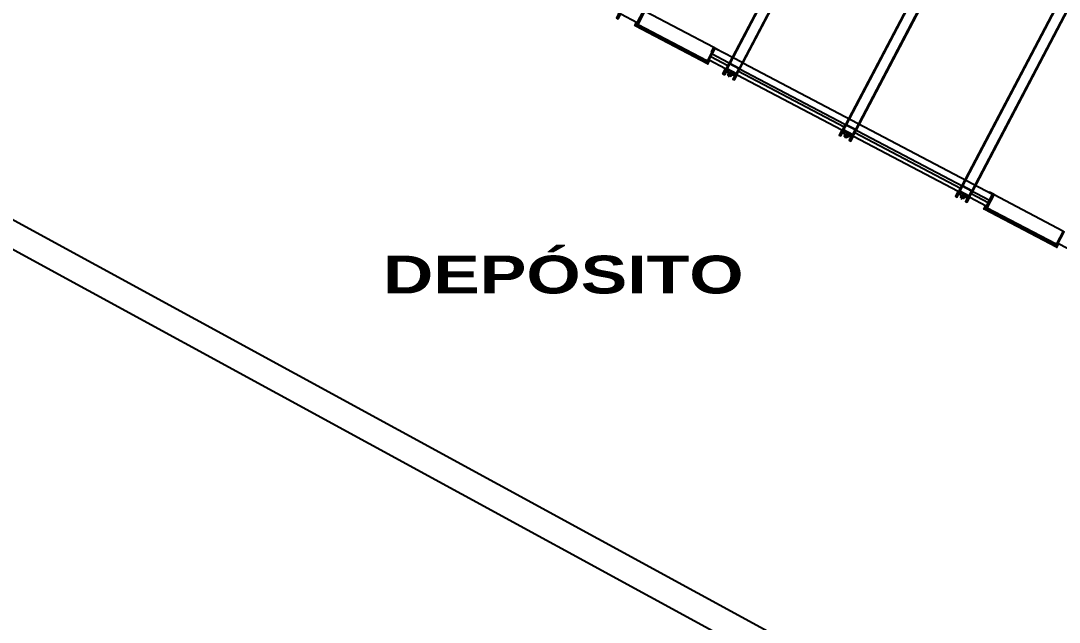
# Model space of a CAD drawing. Header units: millimetres. Extents: x -735 to -481, y 85 to 450.
# Drawn here: x -660.88 to -652.98, y 178.29 to 182.86 of the extents above; entities that cross this region are included whole.
import ezdxf

# ---------------------------------------------------------------- set-up
doc = ezdxf.new("R2010")
doc.units = ezdxf.units.MM
doc.linetypes.add('ACAD_ISO02W100', pattern=[15, 12, -3])
for name, color, linetype in [('01', 1, 'CONTINUOUS'), ('A-CARPINTERIAS VENTANAS', 2, 'CONTINUOUS'), ('dib - muro vista2', 2, 'CONTINUOUS'), ('T-LOCALES', 7, 'CONTINUOUS')]:
    doc.layers.add(name, color=color, linetype=linetype)
doc.styles.add('ARIAL', font='swisseb.ttf', dxfattribs={"width": 1.32})
doc.linetypes.add('BATTING', pattern='A,0.00254,-2.54,[134,ltypeshp.shx,S=2.54,R=0,X=-2.54,Y=0],-5.08,[134,ltypeshp.shx,S=2.54,R=180,X=2.54,Y=0],-2.54', length=10.16254)

msp = doc.modelspace()

# ---------------------------------------------------------------- hatches: boundary and pattern name
at = {"layer": '01'}
h = msp.add_hatch(dxfattribs=at)
h.set_pattern_fill('ANSI31', color=256, scale=0.0002, angle=332.27927, style=0)
h.set_pattern_definition([(287.27927383, (-687.07670444, 415.802749), (-0.0006063413765, -0.0001886137195), [])])
h.paths.add_polyline_path([(-656.1981, 182.8382, -0.414214), (-656.199, 182.8409), (-656.1988, 182.8413, -0.414214), (-656.1961, 182.8421), (-656.1884, 182.8381, -0.414214), (-656.1875, 182.8354), (-656.1877, 182.835, -0.414214), (-656.1904, 182.8342)])
h.paths.add_polyline_path([(-656.2051, 182.8342), (-656.2038, 182.8367), (-656.1902, 182.8296, -1), (-656.1915, 182.8271)])
h.paths.add_polyline_path([(-656.2095, 182.8258), (-656.2069, 182.8307), (-656.2021, 182.8281)])
h = msp.add_hatch(dxfattribs=at)
h.set_pattern_fill('ANSI31', color=256, scale=0.0002, angle=332.27927, style=0)
h.set_pattern_definition([(197.27927383, (-446.28168926, 289.27140404), (0.0001886137195, -0.0006063413765), [])])
h.paths.add_polyline_path([(-655.6547, 182.5527, 0.414214), (-655.652, 182.5535), (-655.6518, 182.5539, 0.414214), (-655.6527, 182.5566), (-655.6604, 182.5606, 0.414214), (-655.6631, 182.5598), (-655.6633, 182.5594, 0.414214), (-655.6624, 182.5567)])
h.paths.add_polyline_path([(-655.6541, 182.5447), (-655.6528, 182.5472), (-655.6663, 182.5543, 1), (-655.6677, 182.5518)])
h.paths.add_polyline_path([(-655.6585, 182.5363), (-655.656, 182.5411), (-655.6608, 182.5437)])
h = msp.add_hatch(dxfattribs=at)
h.set_pattern_fill('ANSI31', color=256, scale=0.0002, angle=332.27927, style=0)
h.set_pattern_definition([(287.27927383, (-684.4210282, 414.4072621), (-0.0006063413765, -0.0001886137195), [])])
h.paths.add_polyline_path([(-653.5425, 181.4428, -0.414214), (-653.5433, 181.4455), (-653.5431, 181.4458, -0.414214), (-653.5404, 181.4466), (-653.5327, 181.4426, -0.414214), (-653.5319, 181.4399), (-653.532, 181.4395, -0.414214), (-653.5347, 181.4387)])
h.paths.add_polyline_path([(-653.5494, 181.4387), (-653.5481, 181.4412), (-653.5345, 181.4341, -1), (-653.5358, 181.4316)])
h.paths.add_polyline_path([(-653.5538, 181.4303), (-653.5513, 181.4352), (-653.5464, 181.4326)])
h = msp.add_hatch(dxfattribs=at)
h.set_pattern_fill('ANSI31', color=256, scale=0.0002, angle=332.27927, style=0)
h.set_pattern_definition([(197.27927383, (-443.626013, 287.87591715), (0.0001886137195, -0.0006063413765), [])])
h.paths.add_polyline_path([(-652.999, 181.1572, 0.414214), (-652.9963, 181.158), (-652.9961, 181.1584, 0.414214), (-652.997, 181.1611), (-653.0047, 181.1651, 0.414214), (-653.0074, 181.1643), (-653.0076, 181.164, 0.414214), (-653.0067, 181.1613)])
h.paths.add_polyline_path([(-652.9984, 181.1492), (-652.9971, 181.1517), (-653.0107, 181.1588, 1), (-653.012, 181.1563)])
h.paths.add_polyline_path([(-653.0028, 181.1408), (-653.0003, 181.1456), (-653.0051, 181.1482)])

# ---------------------------------------------------------------- linework, layer by layer
at = {"layer": '01', "linetype": 'ACAD_ISO02W100'}
for points in [[(-652.7165, 187.8259), (-655.4936, 182.5411)], [(-652.7121, 187.8235), (-655.4891, 182.5388)], [(-652.6413, 187.7863), (-655.4183, 182.5015)], [(-652.6369, 187.784), (-655.4139, 182.4992)], [(-651.8313, 187.3607), (-654.6083, 182.0759)], [(-651.8269, 187.3584), (-654.6039, 182.0736)], [(-651.7561, 187.3212), (-654.5331, 182.0364)], [(-651.7516, 187.3188), (-654.5287, 182.0341)], [(-650.9461, 186.8956), (-653.7231, 181.6108)], [(-650.9417, 186.8932), (-653.7187, 181.6084)], [(-650.8708, 186.856), (-653.6479, 181.5712)], [(-650.8664, 186.8537), (-653.6434, 181.5689)]]:
    msp.add_lwpolyline(points, dxfattribs=at)
at = {"layer": '01'}
for points in [[(-656.1328, 182.9369), (-655.6105, 182.6624)], [(-656.2095, 182.8258), (-656.2021, 182.8281)], [(-655.6585, 182.5363), (-656.2095, 182.8258)], [(-655.656, 182.5411), (-656.2069, 182.8307)], [(-655.6541, 182.5447), (-656.2051, 182.8342)], [(-656.1858, 182.8367), (-655.6629, 182.562)], [(-655.6585, 182.5363), (-655.6608, 182.5437)], [(-655.4197, 182.4988), (-655.4906, 182.5361)], [(-655.4183, 182.5015), (-655.4891, 182.5388)], [(-654.5345, 182.0337), (-654.6053, 182.0709)], [(-654.5331, 182.0364), (-654.6039, 182.0736)], [(-653.6493, 181.5685), (-653.7201, 181.6057)], [(-653.6479, 181.5712), (-653.7187, 181.6084)], [(-653.4771, 181.5414), (-652.9549, 181.2669)], [(-653.5538, 181.4303), (-653.5464, 181.4326)], [(-653.0028, 181.1408), (-653.5538, 181.4304)], [(-653.0003, 181.1456), (-653.5513, 181.4352)], [(-652.9984, 181.1492), (-653.5494, 181.4387)], [(-653.5302, 181.4412), (-653.0073, 181.1665)], [(-653.0028, 181.1408), (-653.0051, 181.1482)]]:
    msp.add_lwpolyline(points, dxfattribs=at)
for points in [[(-656.1988, 182.8413), (-656.199, 182.8409, 0.414214), (-656.1981, 182.8382), (-656.1904, 182.8342, 0.414214), (-656.1877, 182.835), (-656.1875, 182.8354, 0.414214), (-656.1884, 182.8381), (-656.1961, 182.8421, 0.414214)], [(-655.6518, 182.5539), (-655.652, 182.5535, -0.414214), (-655.6547, 182.5527), (-655.6624, 182.5567, -0.414214), (-655.6633, 182.5594), (-655.6631, 182.5598, -0.414214), (-655.6604, 182.5606), (-655.6527, 182.5566, -0.414214)], [(-653.5431, 181.4458), (-653.5433, 181.4455, 0.414214), (-653.5425, 181.4428), (-653.5347, 181.4387, 0.414214), (-653.532, 181.4395), (-653.5319, 181.4399, 0.414214), (-653.5327, 181.4426), (-653.5404, 181.4466, 0.414214)], [(-652.9961, 181.1584), (-652.9963, 181.158, -0.414214), (-652.999, 181.1572), (-653.0067, 181.1613, -0.414214), (-653.0076, 181.164), (-653.0074, 181.1643, -0.414214), (-653.0047, 181.1651), (-652.997, 181.1611, -0.414214)]]:
    msp.add_lwpolyline(points, format="xyb", close=True, dxfattribs=at)
for centre, start, end in [((-656.1909, 182.8283), 242.27927, 62.27927), ((-655.667, 182.5531), 62.27927, 242.27927), ((-653.5352, 181.4329), 242.27927, 62.27927), ((-653.0113, 181.1576), 62.27927, 242.27927)]:
    msp.add_arc(centre, 0.00142, start, end, dxfattribs=at)
at = {"layer": 'A-CARPINTERIAS VENTANAS'}
for p, q in [((-655.507, 182.4777), (-655.5026, 182.486)), ((-655.4947, 182.4606), (-655.507, 182.4777)), ((-655.4795, 182.4526), (-655.4947, 182.4606)), ((-655.4584, 182.4522), (-655.4795, 182.4526)), ((-655.4541, 182.4605), (-655.4584, 182.4522)), ((-654.6218, 182.0126), (-654.6174, 182.0209)), ((-654.6095, 181.9954), (-654.6218, 182.0126)), ((-654.5943, 181.9874), (-654.6095, 181.9954)), ((-654.5732, 181.987), (-654.5943, 181.9874)), ((-654.5688, 181.9954), (-654.5732, 181.987)), ((-653.7366, 181.5474), (-653.7322, 181.5557)), ((-653.7243, 181.5302), (-653.7366, 181.5474)), ((-653.7091, 181.5223), (-653.7243, 181.5302)), ((-653.688, 181.5219), (-653.7091, 181.5223)), ((-653.6836, 181.5302), (-653.688, 181.5219))]:
    msp.add_line(p, q, dxfattribs=at)
for points in [[(-656.3503, 182.9344), (-656.3311, 182.9243), (-656.3513, 182.886), (-656.3385, 182.8792), (-656.3184, 182.9176), (-656.1943, 182.8524), (-656.1989, 182.8436), (-656.1858, 182.8367), (-656.1812, 182.8455)], [(-655.3951, 182.5458), (-655.6009, 182.6539)], [(-655.4892, 182.4819), (-655.5084, 182.492), (-655.5285, 182.4536), (-655.5413, 182.4603), (-655.5212, 182.4987), (-655.6452, 182.5639), (-655.6499, 182.5551), (-655.6629, 182.562), (-655.6583, 182.5707)], [(-655.4183, 182.5015), (-655.6241, 182.6097)], [(-655.4139, 182.4992), (-655.4558, 182.4195)], [(-655.4139, 182.4992), (-653.5129, 181.5003)], [(-655.3906, 182.5435), (-653.4896, 181.5445)], [(-655.4541, 182.4605), (-655.4514, 182.4591), (-655.4566, 182.4492), (-655.4803, 182.4496), (-655.4967, 182.4582), (-655.5105, 182.4775), (-655.5053, 182.4874), (-655.5026, 182.486)], [(-655.5002, 182.4495), (-655.4959, 182.4578)], [(-655.4973, 182.448), (-655.5, 182.4428)], [(-655.4912, 182.4382), (-655.5, 182.4428)], [(-655.4885, 182.4539), (-655.4929, 182.4457)], [(-655.4802, 182.4804), (-655.4915, 182.4589)], [(-655.4884, 182.4434), (-655.4912, 182.4382)], [(-655.4855, 182.4418), (-655.4812, 182.4501)], [(-655.4714, 182.4758), (-655.4827, 182.4543)], [(-655.4651, 182.4692), (-655.4459, 182.4591), (-655.4661, 182.4208), (-655.4533, 182.4141), (-655.4331, 182.4524), (-654.636, 182.0335), (-654.6561, 181.9952), (-654.6433, 181.9885), (-654.6232, 182.0268), (-654.604, 182.0167)], [(-654.5688, 181.9954), (-654.5662, 181.994), (-654.5714, 181.984), (-654.5951, 181.9845), (-654.6115, 181.9931), (-654.6253, 182.0123), (-654.6201, 182.0223), (-654.6174, 182.0209)], [(-654.5287, 182.0341), (-654.5705, 181.9544)], [(-654.615, 181.9844), (-654.6106, 181.9926)], [(-654.6121, 181.9828), (-654.6148, 181.9776)], [(-654.6059, 181.973), (-654.6148, 181.9776)], [(-654.6033, 181.9888), (-654.6076, 181.9805)], [(-654.595, 182.0153), (-654.6063, 181.9937)], [(-654.6032, 181.9782), (-654.6059, 181.973)], [(-654.6003, 181.9767), (-654.5959, 181.9849)], [(-654.5862, 182.0106), (-654.5975, 181.9891)], [(-654.5799, 182.0041), (-654.5607, 181.994), (-654.5808, 181.9556), (-654.568, 181.9489), (-654.5479, 181.9873), (-653.7507, 181.5684), (-653.7709, 181.53), (-653.7581, 181.5233), (-653.7379, 181.5616), (-653.7188, 181.5516)], [(-653.6836, 181.5302), (-653.681, 181.5288), (-653.6862, 181.5188), (-653.7099, 181.5193), (-653.7263, 181.5279), (-653.7401, 181.5471), (-653.7348, 181.5571), (-653.7322, 181.5557)], [(-653.7098, 181.5501), (-653.7211, 181.5286)], [(-653.7009, 181.5454), (-653.7122, 181.5239)], [(-653.6434, 181.5689), (-653.6853, 181.4892)], [(-653.7298, 181.5192), (-653.7254, 181.5275)], [(-653.7268, 181.5177), (-653.7296, 181.5125)], [(-653.7207, 181.5078), (-653.7296, 181.5125)], [(-653.7181, 181.5236), (-653.7224, 181.5154)], [(-653.718, 181.513), (-653.7207, 181.5078)], [(-653.715, 181.5115), (-653.7107, 181.5197)], [(-653.6947, 181.5389), (-653.6755, 181.5288), (-653.6956, 181.4905), (-653.6828, 181.4838), (-653.6627, 181.5221), (-653.5386, 181.4569), (-653.5432, 181.4481), (-653.5302, 181.4412), (-653.5255, 181.45)], [(-652.8335, 181.0864), (-652.8527, 181.0965), (-652.8729, 181.0581), (-652.8857, 181.0649), (-652.8655, 181.1032), (-652.9896, 181.1684), (-652.9942, 181.1596), (-653.0073, 181.1665), (-653.0026, 181.1753)]]:
    msp.add_lwpolyline(points, dxfattribs=at)
for points in [[(-656.1369, 182.9356), (-656.187, 182.8403), (-656.1954, 182.8447), (-656.1453, 182.94)], [(-656.1888, 182.8323), (-656.1902, 182.8296), (-656.2038, 182.8367), (-656.2095, 182.8258), (-656.2121, 182.8272), (-656.1993, 182.8517), (-656.1966, 182.8503), (-656.2024, 182.8394)], [(-655.6093, 182.6584), (-655.6594, 182.563), (-655.651, 182.5586), (-655.6009, 182.6539)], [(-655.5765, 182.6412), (-655.6093, 182.6584), (-655.6265, 182.6256), (-655.6291, 182.627), (-655.6105, 182.6624), (-655.5751, 182.6438)], [(-655.6649, 182.557), (-655.6663, 182.5543), (-655.6528, 182.5472), (-655.6585, 182.5363), (-655.6558, 182.5349), (-655.643, 182.5593), (-655.6456, 182.5607), (-655.6514, 182.5499)], [(-655.4139, 182.4992), (-655.4558, 182.4195), (-655.4602, 182.4219), (-655.4404, 182.4595), (-655.5112, 182.4967), (-655.531, 182.4591), (-655.5354, 182.4614), (-655.4936, 182.5411), (-655.4891, 182.5388), (-655.5089, 182.5011), (-655.4381, 182.4639), (-655.4183, 182.5015)], [(-655.4811, 182.4395), (-655.5038, 182.4514), (-655.4994, 182.4597), (-655.4767, 182.4477)], [(-654.5287, 182.0341), (-654.5705, 181.9544), (-654.575, 181.9567), (-654.5552, 181.9943), (-654.626, 182.0315), (-654.6458, 181.9939), (-654.6502, 181.9962), (-654.6083, 182.0759), (-654.6039, 182.0736), (-654.6237, 182.036), (-654.5529, 181.9988), (-654.5331, 182.0364)], [(-654.5958, 181.9743), (-654.6185, 181.9863), (-654.6142, 181.9945), (-654.5915, 181.9826)], [(-653.6434, 181.5689), (-653.6853, 181.4892), (-653.6897, 181.4915), (-653.67, 181.5292), (-653.7408, 181.5664), (-653.7605, 181.5288), (-653.765, 181.5311), (-653.7231, 181.6108), (-653.7187, 181.6084), (-653.7384, 181.5708), (-653.6676, 181.5336), (-653.6479, 181.5712)], [(-653.4812, 181.5401), (-653.5313, 181.4448), (-653.5397, 181.4492), (-653.4896, 181.5445)], [(-653.514, 181.5573), (-653.4812, 181.5401), (-653.4984, 181.5074), (-653.4958, 181.506), (-653.4771, 181.5414), (-653.5126, 181.56)], [(-653.7106, 181.5092), (-653.7333, 181.5211), (-653.729, 181.5293), (-653.7063, 181.5174)], [(-653.5331, 181.4368), (-653.5345, 181.4341), (-653.5481, 181.4412), (-653.5538, 181.4303), (-653.5565, 181.4317), (-653.5436, 181.4562), (-653.541, 181.4548), (-653.5467, 181.4439)], [(-652.9536, 181.2629), (-653.0037, 181.1675), (-652.9953, 181.1631), (-652.9452, 181.2585)], [(-653.0093, 181.1615), (-653.0107, 181.1588), (-652.9971, 181.1517), (-653.0028, 181.1408), (-653.0002, 181.1394), (-652.9873, 181.1639), (-652.99, 181.1653), (-652.9957, 181.1544)]]:
    msp.add_lwpolyline(points, close=True, dxfattribs=at)
at = {"layer": 'A-CARPINTERIAS VENTANAS', "linetype": 'BATTING'}
for points in [[(-655.5034, 182.5223), (-655.634, 182.5909)], [(-655.4238, 182.4804), (-654.6182, 182.0571)], [(-654.5385, 182.0152), (-653.733, 181.5919)], [(-653.6533, 181.5501), (-653.5228, 181.4815)]]:
    msp.add_lwpolyline(points, dxfattribs=at)
at = {"layer": 'A-CARPINTERIAS VENTANAS'}
for points in [[(-655.6518, 182.5539), (-655.652, 182.5535, -0.414214), (-655.6547, 182.5527), (-655.6624, 182.5567, -0.414214), (-655.6633, 182.5594), (-655.6631, 182.5598, -0.414214), (-655.6604, 182.5606), (-655.6527, 182.5566, -0.414214)], [(-652.9961, 181.1584), (-652.9963, 181.158, -0.414214), (-652.999, 181.1572), (-653.0067, 181.1613, -0.414214), (-653.0076, 181.164), (-653.0074, 181.1643, -0.414214), (-653.0047, 181.1651), (-652.997, 181.1611, -0.414214)]]:
    msp.add_lwpolyline(points, format="xyb", close=True, dxfattribs=at)
at = {"layer": 'dib - muro vista2'}
for p, q in [((-675.8365, 189.471), (-648.4631, 174.5486)), ((-675.9322, 189.2954), (-648.5567, 174.3718))]:
    msp.add_line(p, q, dxfattribs=at)

# ---------------------------------------------------------------- texts
at = {"layer": 'T-LOCALES', "insert": (-658.1283, 181.0774), "char_height": 0.288, "width": 5.39574, "attachment_point": 1, "style": 'ARIAL'}
msp.add_mtext('DEPÓSITO', dxfattribs=at)

doc.saveas('drawing.dxf')
